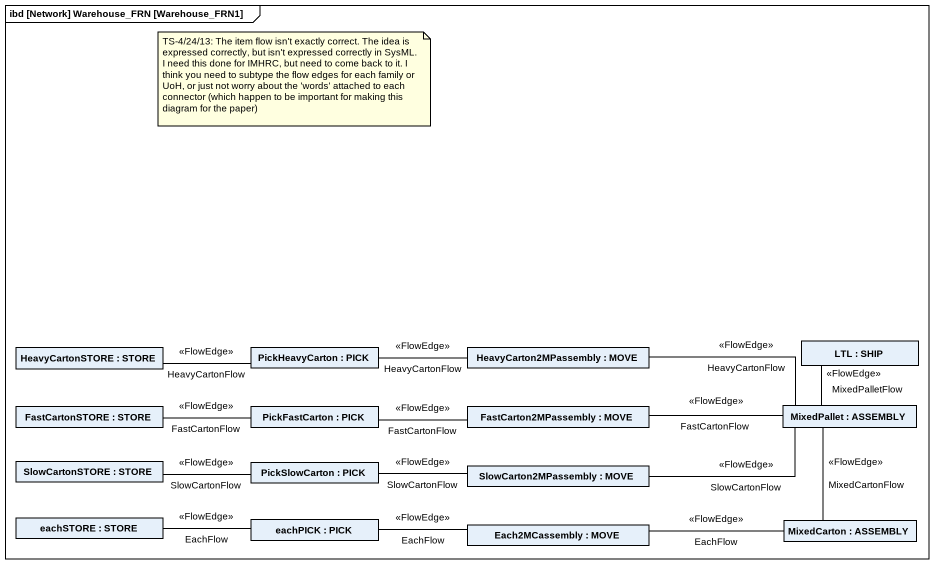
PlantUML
@startuml
mainframe ibd [Network] Warehouse_FRN [Warehouse_FRN1]
rectangle "HeavyCartonSTORE : STORE" as HeavyCartonSTORE
rectangle "PickHeavyCarton : PICK" as PickHeavyCarton
rectangle "HeavyCarton2MPassembly : MOVE" as HeavyCarton2MPassembly
rectangle "LTL : SHIP" as LTL
rectangle "FastCartonSTORE : STORE" as FastCartonSTORE
rectangle "PickFastCarton : PICK" as PickFastCarton
rectangle "FastCarton2MPassembly : MOVE" as FastCarton2MPassembly
rectangle "MixedPallet : ASSEMBLY" as MixedPallet
rectangle "SlowCartonSTORE : STORE" as SlowCartonSTORE
rectangle "PickSlowCarton : PICK" as PickSlowCarton
rectangle "SlowCarton2MPassembly : MOVE" as SlowCarton2MPassembly
rectangle "eachSTORE : STORE" as eachSTORE
rectangle "eachPICK : PICK" as eachPICK
rectangle "Each2MCassembly : MOVE" as Each2MCassembly
rectangle "MixedCarton : ASSEMBLY" as MixedCarton
HeavyCartonSTORE -right- PickHeavyCarton : <<FlowEdge>>\nHeavyCartonFlow
PickHeavyCarton -right- HeavyCarton2MPassembly : <<FlowEdge>>\nHeavyCartonFlow
HeavyCarton2MPassembly -right- MixedPallet : <<FlowEdge>>\nHeavyCartonFlow
FastCartonSTORE -right- PickFastCarton : <<FlowEdge>>\nFastCartonFlow
PickFastCarton -right- FastCarton2MPassembly : <<FlowEdge>>\nFastCartonFlow
FastCarton2MPassembly -right- MixedPallet : <<FlowEdge>>\nFastCartonFlow
MixedPallet -up- LTL : <<FlowEdge>>\nMixedPalletFlow
SlowCartonSTORE -right- PickSlowCarton : <<FlowEdge>>\nSlowCartonFlow
PickSlowCarton -right- SlowCarton2MPassembly : <<FlowEdge>>\nSlowCartonFlow
SlowCarton2MPassembly -right- MixedPallet : <<FlowEdge>>\nSlowCartonFlow
eachSTORE -right- eachPICK : <<FlowEdge>>\nEachFlow
eachPICK -right- Each2MCassembly : <<FlowEdge>>\nEachFlow
Each2MCassembly -right- MixedCarton : <<FlowEdge>>\nEachFlow
MixedCarton -up- MixedPallet : <<FlowEdge>>\nMixedCartonFlow
note as N1
  TS-4/24/13: The item flow isn't exactly correct. The idea is expressed correctly, but isn't expressed correctly in SysML. I need this done for IMHRC, but need to come back to it. I think you need to subtype the flow edges for each family or UoH, or just not worry about the 'words' attached to each connector (which happen to be important for making this diagram for the paper)
end note
@enduml
